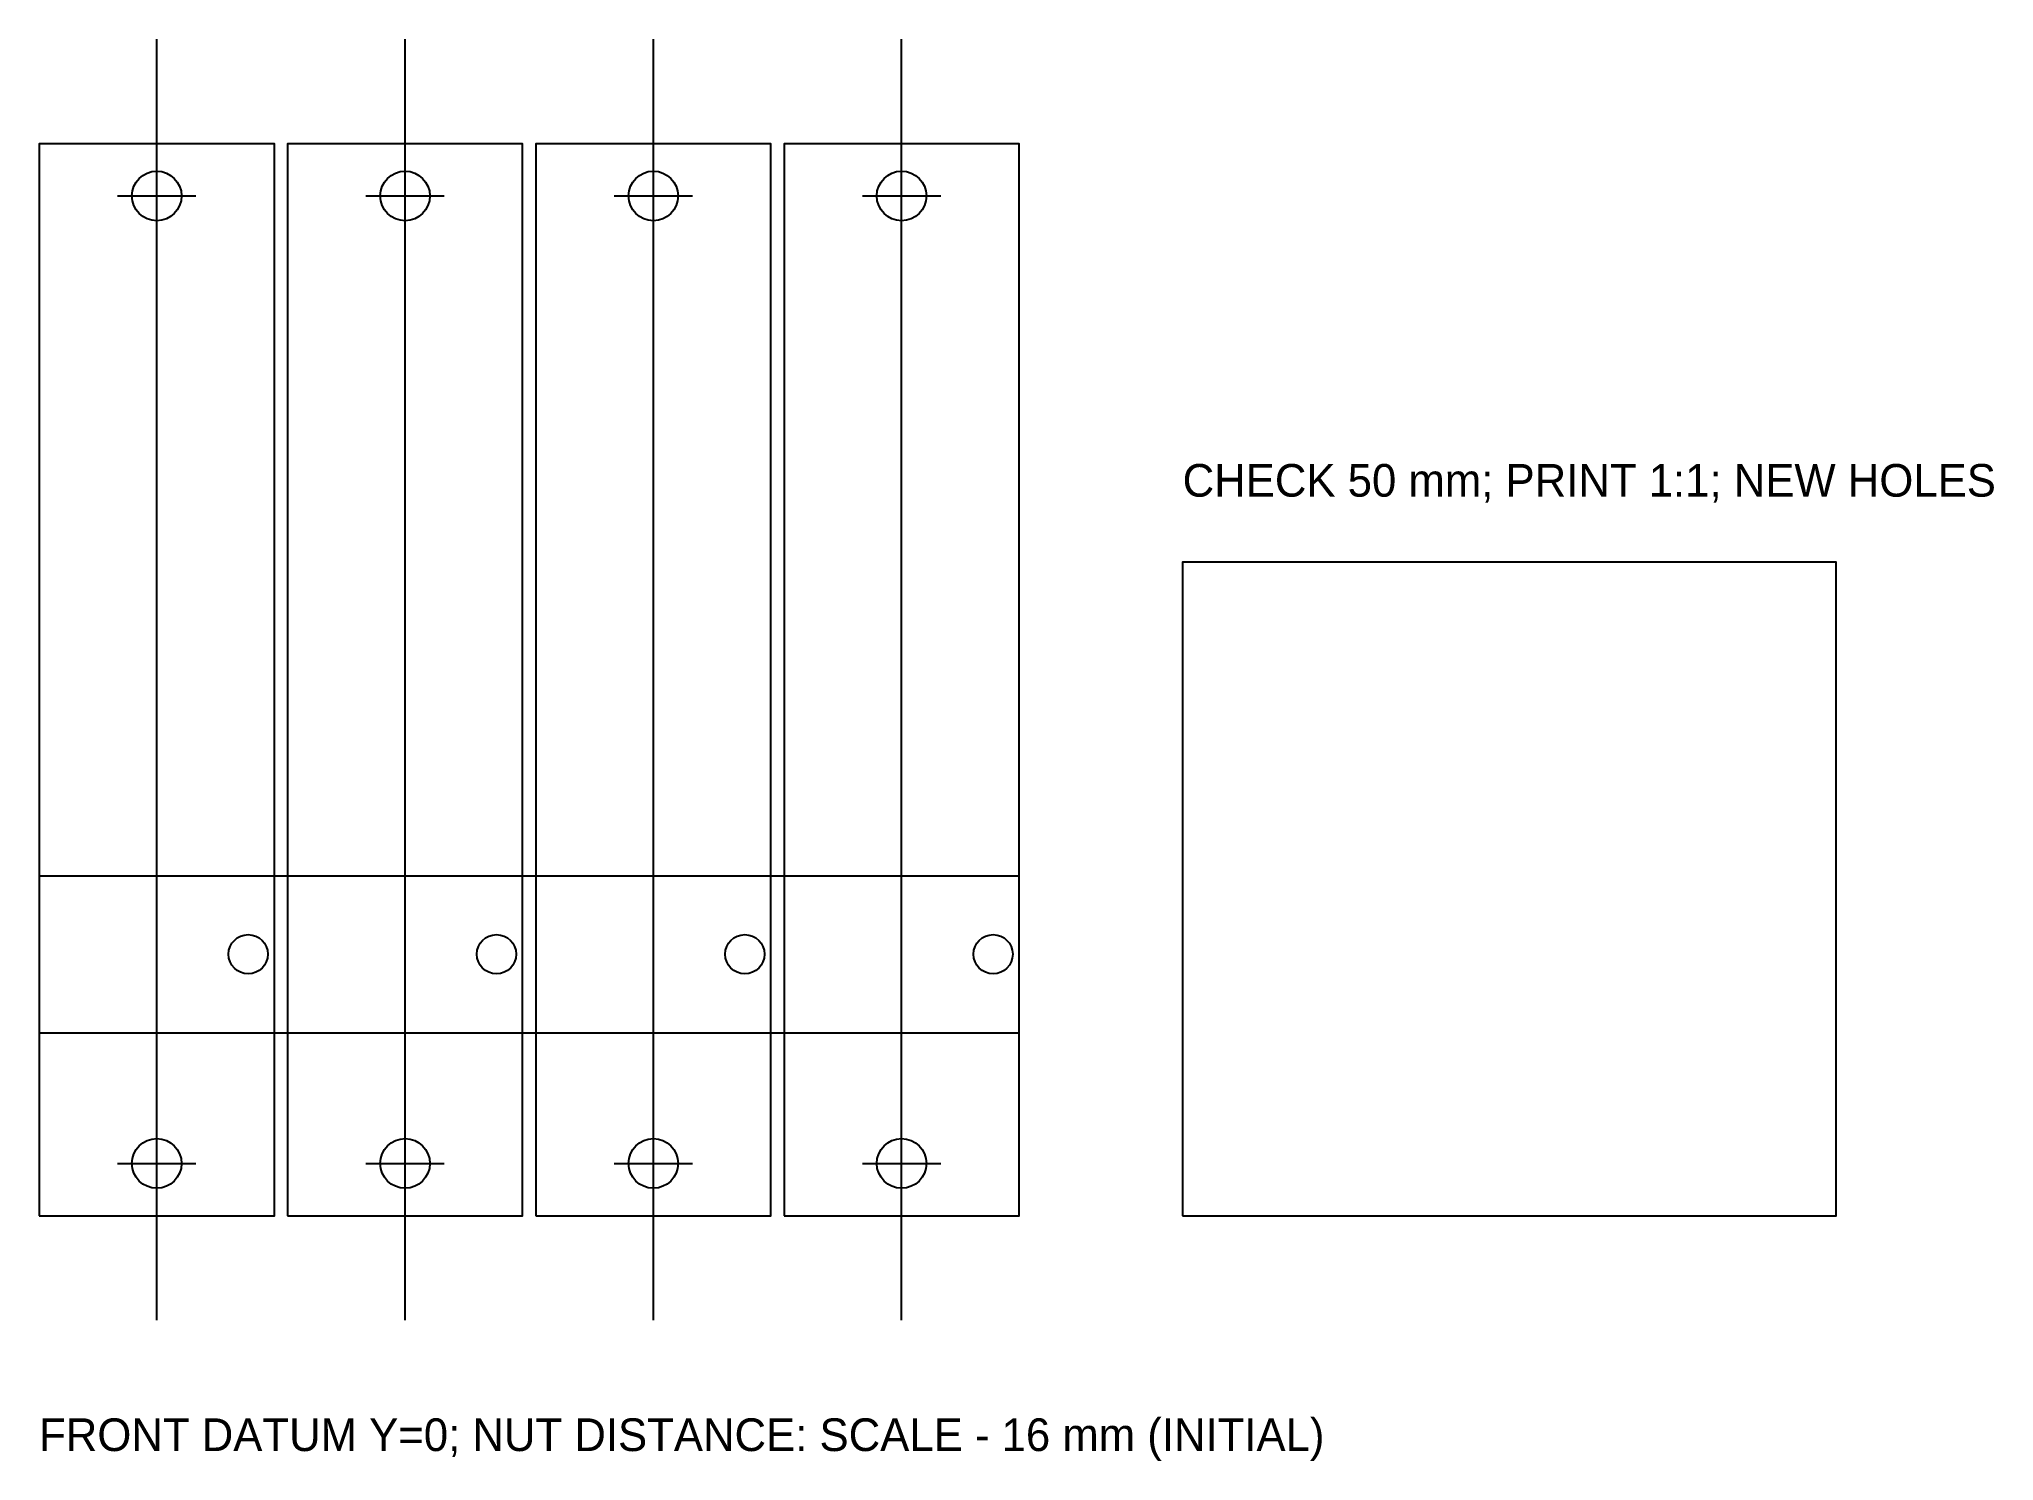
# Model space of a CAD drawing. Header units: millimetres. Extents: x -38 to 112, y -19 to 90.
import ezdxf

# ---------------------------------------------------------------- set-up
doc = ezdxf.new("R2010")
doc.units = ezdxf.units.MM
for name, color, linetype in [('MOUNT_CENTER', 1, 'Continuous'), ('OUTLINE', 7, 'Continuous'), ('REFERENCE', 4, 'Continuous'), ('STRING_CENTER', 3, 'Continuous'), ('WIRE_OPTIONAL', 5, 'Continuous')]:
    doc.layers.add(name, color=color, linetype=linetype)

msp = doc.modelspace()

# ---------------------------------------------------------------- linework, layer by layer
at = {"layer": 'MOUNT_CENTER'}
for p, q in [((-28.5, 75), (-28.5, 81)), ((-9.5, 75), (-9.5, 81)), ((9.5, 75), (9.5, 81)), ((28.5, 75), (28.5, 81)), ((-31.5, 78), (-25.5, 78)), ((-12.5, 78), (-6.5, 78)), ((6.5, 78), (12.5, 78)), ((25.5, 78), (31.5, 78)), ((-28.5, 1), (-28.5, 7)), ((-9.5, 1), (-9.5, 7)), ((9.5, 1), (9.5, 7)), ((28.5, 1), (28.5, 7)), ((-31.5, 4), (-25.5, 4)), ((-12.5, 4), (-6.5, 4)), ((6.5, 4), (12.5, 4)), ((25.5, 4), (31.5, 4))]:
    msp.add_line(p, q, dxfattribs=at)
for centre in [(-28.5, 78), (-9.5, 78), (9.5, 78), (28.5, 78), (-28.5, 4), (-9.5, 4), (9.5, 4), (28.5, 4)]:
    msp.add_circle(centre, 1.9, dxfattribs=at)
at = {"layer": 'OUTLINE'}
for points in [[(-37.5, 0), (-19.5, 0), (-19.5, 82), (-37.5, 82)], [(-18.5, 0), (-0.5, 0), (-0.5, 82), (-18.5, 82)], [(0.5, 0), (18.5, 0), (18.5, 82), (0.5, 82)], [(19.5, 0), (37.5, 0), (37.5, 82), (19.5, 82)]]:
    msp.add_lwpolyline(points, close=True, dxfattribs=at)
at = {"layer": 'REFERENCE'}
for p, q in [((-37.5, 26), (37.5, 26)), ((-37.5, 14), (37.5, 14))]:
    msp.add_line(p, q, dxfattribs=at)
msp.add_lwpolyline([(50, 0), (100, 0), (100, 50), (50, 50)], close=True, dxfattribs=at)
at = {"layer": 'STRING_CENTER'}
for p, q in [((-28.5, -8), (-28.5, 90)), ((-9.5, -8), (-9.5, 90)), ((9.5, -8), (9.5, 90)), ((28.5, -8), (28.5, 90))]:
    msp.add_line(p, q, dxfattribs=at)
at = {"layer": 'WIRE_OPTIONAL'}
for centre in [(-21.5, 20), (-2.5, 20), (16.5, 20), (35.5, 20)]:
    msp.add_circle(centre, 1.5, dxfattribs=at)

# ---------------------------------------------------------------- texts
at = {"layer": 'REFERENCE'}
for s, p in [('CHECK 50 mm; PRINT 1:1; NEW HOLES', (50, 55)), ('FRONT DATUM Y=0; NUT DISTANCE: SCALE - 16 mm (INITIAL)', (-37.5, -18))]:
    msp.add_text(s, height=2.5, dxfattribs=at).set_placement(p)

doc.saveas('drawing.dxf')
